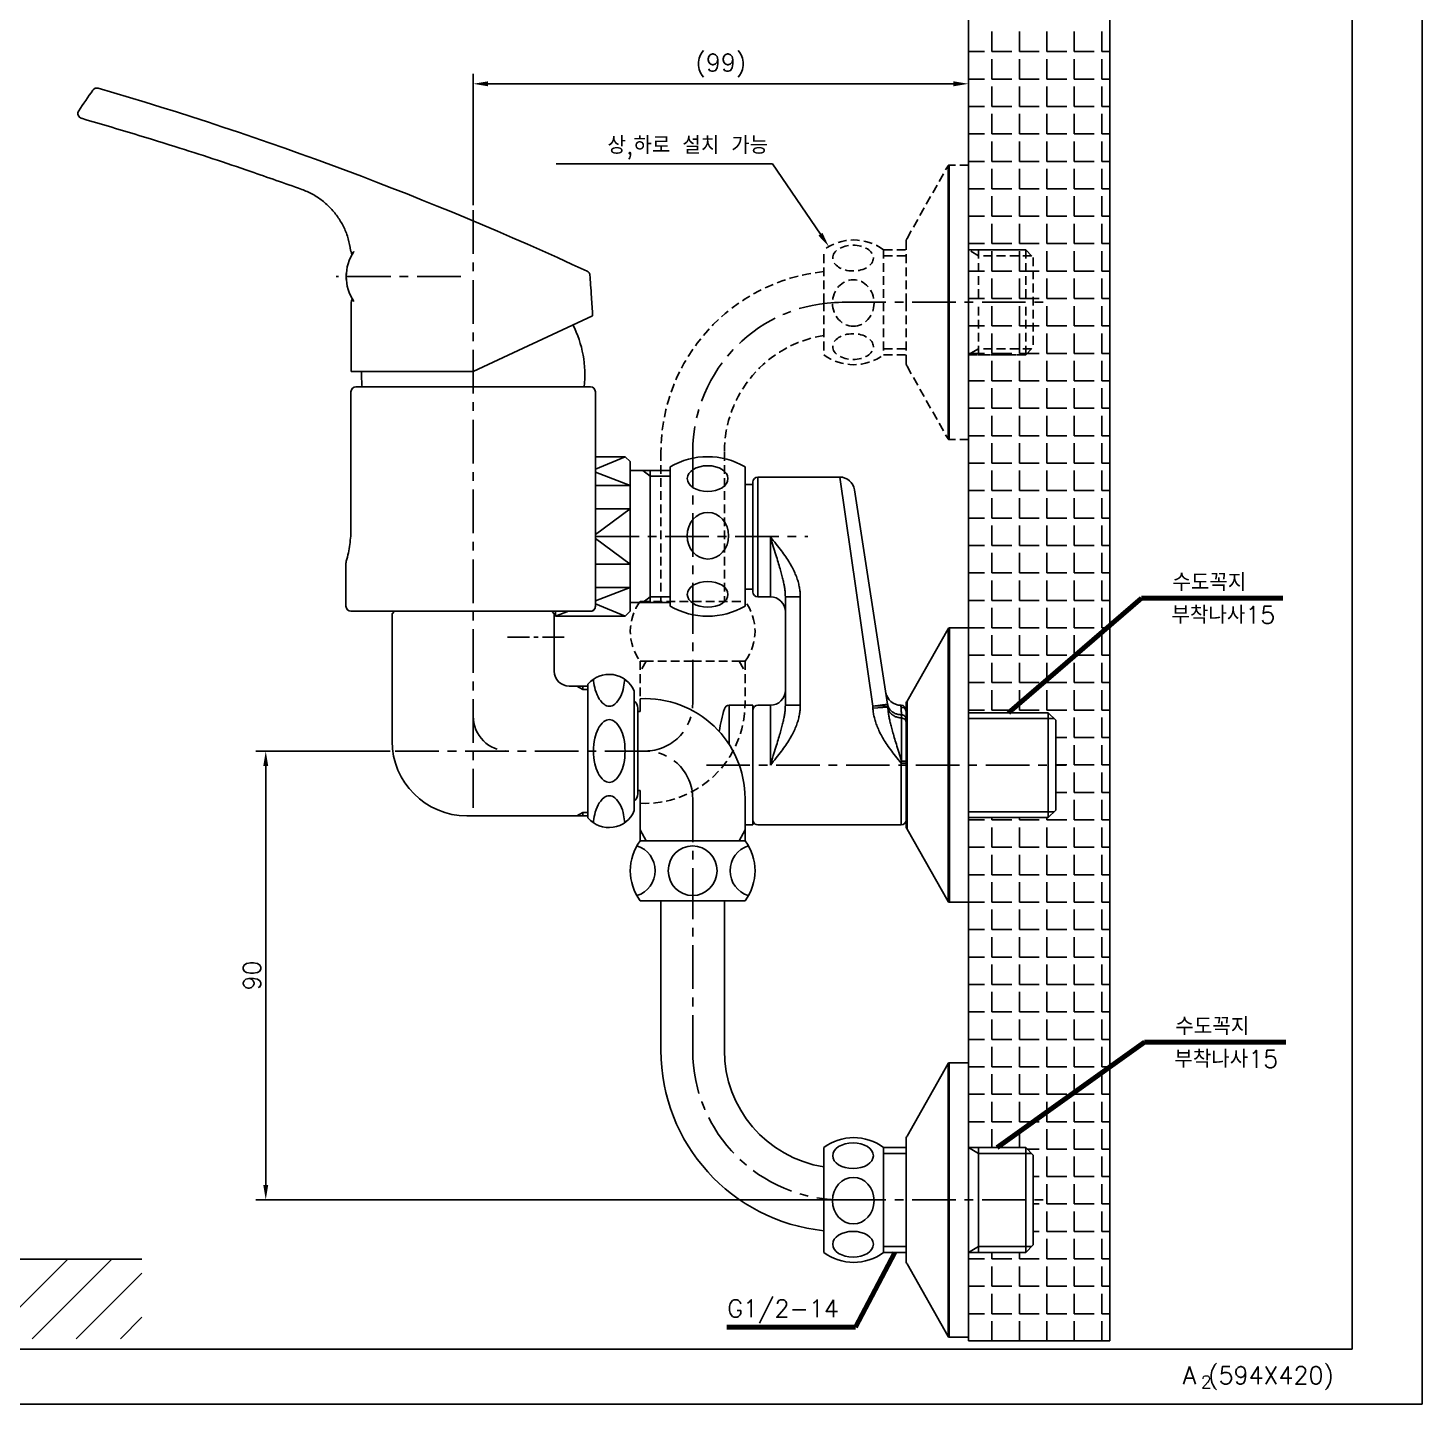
# Model space of a CAD drawing. Extents: x 5306 to 5900, y -2229 to -1809.
# Drawn here: x 5620.2 to 5899.7, y -2229.1 to -1953.2 of the extents above; entities that cross this region are included whole.
import ezdxf
from ezdxf.enums import TextEntityAlignment as Align

# ---------------------------------------------------------------- set-up
doc = ezdxf.new("R2010")
doc.units = 0
doc.header["$LTSCALE"] = 7
doc.header["$MEASUREMENT"] = 0
doc.header["$PDSIZE"] = -10
doc.linetypes.add('CENTER', pattern=[2, 1.25, -0.25, 0.25, -0.25])
doc.linetypes.add('HIDDEN', pattern=[0.375, 0.25, -0.125])
doc.layers.get('0').update_dxf_attribs({"color": 2, "linetype": 'CONTINUOUS'})
doc.layers.get('Defpoints').update_dxf_attribs({"linetype": 'CONTINUOUS'})
for name, color, linetype in [('CENTER', 1, 'CENTER'), ('CL', 1, 'CENTER'), ('D', 2, 'CONTINUOUS'), ('DIM', 2, 'CONTINUOUS'), ('DWG', 7, 'CONTINUOUS'), ('HD', 2, 'HIDDEN')]:
    doc.layers.add(name, color=color, linetype=linetype)
doc.styles.add('GHS', font='ROMANS', dxfattribs={"bigfont": 'GHS'})
doc.dimstyles.new('STANDARD$7', dxfattribs={"dimtxt": 3.5, "dimasz": 3, "dimexe": 1, "dimexo": 0.0625, "dimgap": 1, "dimtad": 0, "dimdec": 4, "dimzin": 0, "dimdsep": 46, "dimtxsty": 'GHS', "dimcen": 1, "dimsd2": 1, "dimclrd": 256, "dimclre": 256, "dimclrt": 2, "dimadec": 0, "dimazin": 0, "dimtfac": 1, "dimtdec": 4, "dimtix": 1, "dimtmove": 0, "dimatfit": 3, "dimfxl": 0, "dimtolj": 1, "dimtzin": 0, "dimlwd": -1, "dimlwe": -1, "dimarcsym": 0})

msp = doc.modelspace()

# ---------------------------------------------------------------- linework, layer by layer
for p, q in [((5899.73, -2229.12), (5899.73, -1809.12)), ((5808.79, -2215.91), (5808.79, -1834.6)), ((5837.13, -1834.6), (5837.13, -2216.41)), ((5813.5, -1958), (5813.5, -1954)), ((5819, -1958), (5819, -1954)), ((5824.5, -1958), (5824.5, -1954)), ((5830, -1958), (5830, -1954)), ((5835.5, -1958), (5835.5, -1954)), ((5808.79, -1958), (5812, -1958)), ((5808.79, -1972.42), (5808.79, -1958.68)), ((5813.5, -1958), (5817.5, -1958)), ((5819, -1958), (5823, -1958)), ((5824.5, -1958), (5828.5, -1958)), ((5830, -1958), (5834, -1958)), ((5835.5, -1958), (5837.13, -1958)), ((5808.79, -1987.22), (5808.79, -1959.63)), ((5813.5, -1963.5), (5813.5, -1959.5)), ((5819, -1963.5), (5819, -1959.5)), ((5824.5, -1963.5), (5824.5, -1959.5)), ((5830, -1963.5), (5830, -1959.5)), ((5835.5, -1963.5), (5835.5, -1959.5)), ((5709.51, -1988.79), (5709.51, -1962.46)), ((5712.51, -1964.46), (5805.79, -1964.46)), ((5808.79, -1965.3), (5808.79, -1962.46)), ((5808.79, -1963.5), (5812, -1963.5)), ((5813.5, -1963.5), (5817.5, -1963.5)), ((5819, -1963.5), (5823, -1963.5)), ((5824.5, -1963.5), (5828.5, -1963.5)), ((5830, -1963.5), (5834, -1963.5)), ((5835.5, -1963.5), (5837.13, -1963.5)), ((5813.5, -1969), (5813.5, -1965)), ((5819, -1969), (5819, -1965)), ((5824.5, -1969), (5824.5, -1965)), ((5830, -1969), (5830, -1965)), ((5835.5, -1969), (5835.5, -1965)), ((5808.79, -1969), (5812, -1969)), ((5813.5, -1969), (5817.5, -1969)), ((5819, -1969), (5823, -1969)), ((5824.5, -1969), (5828.5, -1969)), ((5830, -1969), (5834, -1969)), ((5835.5, -1969), (5837.13, -1969)), ((5813.5, -1974.5), (5813.5, -1970.5)), ((5819, -1974.5), (5819, -1970.5)), ((5824.5, -1974.5), (5824.5, -1970.5)), ((5830, -1974.5), (5830, -1970.5)), ((5835.5, -1974.5), (5835.5, -1970.5)), ((5808.79, -1974.5), (5812, -1974.5)), ((5813.5, -1974.5), (5817.5, -1974.5)), ((5819, -1974.5), (5823, -1974.5)), ((5824.5, -1974.5), (5828.5, -1974.5)), ((5830, -1974.5), (5834, -1974.5)), ((5835.5, -1974.5), (5837.13, -1974.5)), ((5813.5, -1980), (5813.5, -1976)), ((5819, -1980), (5819, -1976)), ((5824.5, -1980), (5824.5, -1976)), ((5830, -1980), (5830, -1976)), ((5835.5, -1980), (5835.5, -1976)), ((5726.12, -1980.5), (5769.48, -1980.5)), ((5779.12, -1994.61), (5769.48, -1980.5)), ((5804.7, -1980.87), (5804.7, -2035.65)), ((5804.93, -1980.76), (5804.93, -2035.76)), ((5808.79, -1980), (5812, -1980)), ((5813.5, -1980), (5817.5, -1980)), ((5813.5, -1985.5), (5813.5, -1981.5)), ((5819, -1980), (5823, -1980)), ((5819, -1985.5), (5819, -1981.5)), ((5824.5, -1980), (5828.5, -1980)), ((5824.5, -1985.5), (5824.5, -1981.5)), ((5830, -1980), (5834, -1980)), ((5830, -1985.5), (5830, -1981.5)), ((5835.5, -1980), (5837.13, -1980)), ((5835.5, -1985.5), (5835.5, -1981.5)), ((5808.79, -1985.5), (5812, -1985.5)), ((5813.5, -1985.5), (5817.5, -1985.5)), ((5813.5, -1991), (5813.5, -1987)), ((5819, -1985.5), (5823, -1985.5)), ((5819, -1991), (5819, -1987)), ((5824.5, -1985.5), (5828.5, -1985.5)), ((5824.5, -1991), (5824.5, -1987)), ((5830, -1985.5), (5834, -1985.5)), ((5830, -1991), (5830, -1987)), ((5835.5, -1985.5), (5837.13, -1985.5)), ((5835.5, -1991), (5835.5, -1987)), ((5808.79, -1991), (5812, -1991)), ((5813.5, -1991), (5817.5, -1991)), ((5813.5, -1996.5), (5813.5, -1992.5)), ((5819, -1991), (5823, -1991)), ((5819, -1996.5), (5819, -1992.5)), ((5824.5, -1991), (5828.5, -1991)), ((5824.5, -1996.5), (5824.5, -1992.5)), ((5830, -1991), (5834, -1991)), ((5830, -1996.5), (5830, -1992.5)), ((5835.5, -1991), (5837.13, -1991)), ((5835.5, -1996.5), (5835.5, -1992.5)), ((5808.79, -1996.5), (5812, -1996.5)), ((5813.5, -1996.5), (5817.5, -1996.5)), ((5813.5, -2002), (5813.5, -1998)), ((5819, -1996.5), (5823, -1996.5)), ((5819, -2002), (5819, -1998)), ((5824.5, -1996.5), (5828.5, -1996.5)), ((5824.5, -2002), (5824.5, -1998)), ((5830, -1996.5), (5834, -1996.5)), ((5830, -2002), (5830, -1998)), ((5835.5, -1996.5), (5837.13, -1996.5)), ((5835.5, -2002), (5835.5, -1998)), ((5808.79, -2002), (5812, -2002)), ((5813.5, -2002), (5817.5, -2002)), ((5813.5, -2007.5), (5813.5, -2003.5)), ((5819, -2002), (5823, -2002)), ((5819, -2007.5), (5819, -2003.5)), ((5824.5, -2002), (5828.5, -2002)), ((5824.5, -2007.5), (5824.5, -2003.5)), ((5830, -2002), (5834, -2002)), ((5830, -2007.5), (5830, -2003.5)), ((5835.5, -2002), (5837.13, -2002)), ((5835.5, -2007.5), (5835.5, -2003.5)), ((5808.79, -2007.5), (5812, -2007.5)), ((5813.5, -2007.5), (5817.5, -2007.5)), ((5813.5, -2013), (5813.5, -2009)), ((5819, -2007.5), (5823, -2007.5)), ((5819, -2013), (5819, -2009)), ((5824.5, -2007.5), (5828.5, -2007.5)), ((5824.5, -2013), (5824.5, -2009)), ((5830, -2007.5), (5834, -2007.5)), ((5830, -2013), (5830, -2009)), ((5835.5, -2007.5), (5837.13, -2007.5)), ((5835.5, -2013), (5835.5, -2009)), ((5808.79, -2013), (5812, -2013)), ((5813.5, -2013), (5817.5, -2013)), ((5813.5, -2018.5), (5813.5, -2014.5)), ((5819, -2013), (5823, -2013)), ((5819, -2018.5), (5819, -2014.5)), ((5824.5, -2013), (5828.5, -2013)), ((5824.5, -2018.5), (5824.5, -2014.5)), ((5830, -2013), (5834, -2013)), ((5830, -2018.5), (5830, -2014.5)), ((5835.5, -2013), (5837.13, -2013)), ((5835.5, -2018.5), (5835.5, -2014.5)), ((5808.79, -2018.5), (5812, -2018.5)), ((5813.5, -2018.5), (5817.5, -2018.5)), ((5813.5, -2024), (5813.5, -2020)), ((5819, -2018.5), (5823, -2018.5)), ((5819, -2024), (5819, -2020)), ((5824.5, -2018.5), (5828.5, -2018.5)), ((5824.5, -2024), (5824.5, -2020)), ((5830, -2018.5), (5834, -2018.5)), ((5830, -2024), (5830, -2020)), ((5835.5, -2018.5), (5837.13, -2018.5)), ((5835.5, -2024), (5835.5, -2020)), ((5808.79, -2024), (5812, -2024)), ((5813.5, -2024), (5817.5, -2024)), ((5813.5, -2029.5), (5813.5, -2025.5)), ((5819, -2024), (5823, -2024)), ((5819, -2029.5), (5819, -2025.5)), ((5824.5, -2024), (5828.5, -2024)), ((5824.5, -2029.5), (5824.5, -2025.5)), ((5830, -2024), (5834, -2024)), ((5830, -2029.5), (5830, -2025.5)), ((5835.5, -2024), (5837.13, -2024)), ((5835.5, -2029.5), (5835.5, -2025.5)), ((5808.79, -2029.5), (5812, -2029.5)), ((5813.5, -2029.5), (5817.5, -2029.5)), ((5813.5, -2035), (5813.5, -2031)), ((5819, -2029.5), (5823, -2029.5)), ((5819, -2035), (5819, -2031)), ((5824.5, -2029.5), (5828.5, -2029.5)), ((5824.5, -2035), (5824.5, -2031)), ((5830, -2029.5), (5834, -2029.5)), ((5830, -2035), (5830, -2031)), ((5835.5, -2029.5), (5837.13, -2029.5)), ((5835.5, -2035), (5835.5, -2031)), ((5808.79, -2035), (5812, -2035)), ((5813.5, -2035), (5817.5, -2035)), ((5813.5, -2040.5), (5813.5, -2036.5)), ((5819, -2035), (5823, -2035)), ((5819, -2040.5), (5819, -2036.5)), ((5824.5, -2035), (5828.5, -2035)), ((5824.5, -2040.5), (5824.5, -2036.5)), ((5830, -2035), (5834, -2035)), ((5830, -2040.5), (5830, -2036.5)), ((5835.5, -2035), (5837.13, -2035)), ((5835.5, -2040.5), (5835.5, -2036.5)), ((5808.79, -2040.5), (5812, -2040.5)), ((5813.5, -2040.5), (5817.5, -2040.5)), ((5813.5, -2046), (5813.5, -2042)), ((5819, -2040.5), (5823, -2040.5)), ((5819, -2046), (5819, -2042)), ((5824.5, -2040.5), (5828.5, -2040.5)), ((5824.5, -2046), (5824.5, -2042)), ((5830, -2040.5), (5834, -2040.5)), ((5830, -2046), (5830, -2042)), ((5835.5, -2040.5), (5837.13, -2040.5)), ((5835.5, -2046), (5835.5, -2042)), ((5808.79, -2046), (5812, -2046)), ((5813.5, -2046), (5817.5, -2046)), ((5813.5, -2051.5), (5813.5, -2047.5)), ((5819, -2046), (5823, -2046)), ((5819, -2051.5), (5819, -2047.5)), ((5824.5, -2046), (5828.5, -2046)), ((5824.5, -2051.5), (5824.5, -2047.5)), ((5830, -2046), (5834, -2046)), ((5830, -2051.5), (5830, -2047.5)), ((5835.5, -2046), (5837.13, -2046)), ((5835.5, -2051.5), (5835.5, -2047.5)), ((5808.79, -2051.5), (5812, -2051.5)), ((5813.5, -2051.5), (5817.5, -2051.5)), ((5813.5, -2057), (5813.5, -2053)), ((5819, -2051.5), (5823, -2051.5)), ((5819, -2057), (5819, -2053)), ((5824.5, -2051.5), (5828.5, -2051.5)), ((5824.5, -2057), (5824.5, -2053)), ((5830, -2051.5), (5834, -2051.5)), ((5830, -2057), (5830, -2053)), ((5835.5, -2051.5), (5837.13, -2051.5)), ((5835.5, -2057), (5835.5, -2053)), ((5808.79, -2057), (5812, -2057)), ((5813.5, -2057), (5817.5, -2057)), ((5819, -2057), (5823, -2057)), ((5824.5, -2057), (5828.5, -2057)), ((5830, -2057), (5834, -2057)), ((5835.5, -2057), (5837.13, -2057)), ((5813.5, -2062.5), (5813.5, -2058.5)), ((5819, -2062.5), (5819, -2058.5)), ((5824.5, -2062.5), (5824.5, -2058.5)), ((5830, -2062.5), (5830, -2058.5)), ((5835.5, -2062.5), (5835.5, -2058.5)), ((5808.79, -2062.5), (5812, -2062.5)), ((5813.5, -2062.5), (5817.5, -2062.5)), ((5819, -2062.5), (5823, -2062.5)), ((5824.5, -2062.5), (5828.5, -2062.5)), ((5830, -2062.5), (5834, -2062.5)), ((5835.5, -2062.5), (5837.13, -2062.5)), ((5813.5, -2068), (5813.5, -2064)), ((5819, -2068), (5819, -2064)), ((5824.5, -2068), (5824.5, -2064)), ((5830, -2068), (5830, -2064)), ((5835.5, -2068), (5835.5, -2064)), ((5808.79, -2068), (5812, -2068)), ((5813.5, -2068), (5817.5, -2068)), ((5819, -2068), (5823, -2068)), ((5824.5, -2068), (5828.5, -2068)), ((5830, -2068), (5834, -2068)), ((5835.5, -2068), (5837.13, -2068)), ((5813.5, -2073.5), (5813.5, -2069.5)), ((5819, -2073.5), (5819, -2069.5)), ((5824.5, -2073.5), (5824.5, -2069.5)), ((5830, -2073.5), (5830, -2069.5)), ((5835.5, -2073.5), (5835.5, -2069.5)), ((5808.79, -2073.5), (5812, -2073.5)), ((5813.5, -2073.5), (5817.5, -2073.5)), ((5819, -2073.5), (5823, -2073.5)), ((5824.5, -2073.5), (5828.5, -2073.5)), ((5830, -2073.5), (5834, -2073.5)), ((5835.5, -2073.5), (5837.13, -2073.5)), ((5813.5, -2079), (5813.5, -2075)), ((5819, -2079), (5819, -2075)), ((5824.5, -2079), (5824.5, -2075)), ((5830, -2079), (5830, -2075)), ((5835.5, -2079), (5835.5, -2075)), ((5808.79, -2079), (5812, -2079)), ((5813.5, -2079), (5817.5, -2079)), ((5819, -2079), (5823, -2079)), ((5824.5, -2079), (5828.5, -2079)), ((5830, -2079), (5834, -2079)), ((5835.5, -2079), (5837.13, -2079)), ((5813.5, -2084.5), (5813.5, -2080.5)), ((5819, -2084.5), (5819, -2080.5)), ((5824.5, -2084.5), (5824.5, -2080.5)), ((5830, -2084.5), (5830, -2080.5)), ((5835.5, -2084.5), (5835.5, -2080.5)), ((5808.79, -2084.5), (5812, -2084.5)), ((5813.5, -2084.5), (5817.5, -2084.5)), ((5819, -2084.5), (5823, -2084.5)), ((5824.5, -2084.5), (5828.5, -2084.5)), ((5830, -2084.5), (5834, -2084.5)), ((5835.5, -2084.5), (5837.13, -2084.5)), ((5813.5, -2090), (5813.5, -2086)), ((5819, -2090), (5819, -2086)), ((5824.5, -2090), (5824.5, -2086)), ((5830, -2090), (5830, -2086)), ((5835.5, -2090), (5835.5, -2086)), ((5808.79, -2090), (5812, -2090)), ((5813.5, -2090), (5817.5, -2090)), ((5819, -2090), (5823, -2090)), ((5824.5, -2090), (5828.5, -2090)), ((5830, -2090), (5834, -2090)), ((5835.5, -2090), (5837.13, -2090)), ((5830, -2095.5), (5830, -2091.5)), ((5835.5, -2095.5), (5835.5, -2091.5)), ((5826.29, -2095.5), (5828.5, -2095.5)), ((5830, -2095.5), (5834, -2095.5)), ((5835.5, -2095.5), (5837.13, -2095.5)), ((5692.89, -2098.2), (5665.93, -2098.2)), ((5830, -2101), (5830, -2097)), ((5835.5, -2101), (5835.5, -2097)), ((5667.93, -2101.2), (5667.93, -2185.2)), ((5826.29, -2101), (5828.5, -2101)), ((5830, -2101), (5834, -2101)), ((5835.5, -2101), (5837.13, -2101)), ((5830, -2106.5), (5830, -2102.5)), ((5835.5, -2106.5), (5835.5, -2102.5)), ((5826.29, -2106.5), (5828.5, -2106.5)), ((5830, -2106.5), (5834, -2106.5)), ((5835.5, -2106.5), (5837.13, -2106.5)), ((5830, -2112), (5830, -2108)), ((5835.5, -2112), (5835.5, -2108)), ((5808.79, -2112), (5812, -2112)), ((5813.5, -2112), (5813.5, -2111.53)), ((5813.5, -2112), (5817.5, -2112)), ((5819, -2112), (5819, -2111.53)), ((5819, -2112), (5823, -2112)), ((5824.5, -2112), (5824.5, -2111.53)), ((5824.5, -2112), (5828.5, -2112)), ((5830, -2112), (5834, -2112)), ((5835.5, -2112), (5837.13, -2112)), ((5813.5, -2117.5), (5813.5, -2113.5)), ((5819, -2117.5), (5819, -2113.5)), ((5824.5, -2117.5), (5824.5, -2113.5)), ((5830, -2117.5), (5830, -2113.5)), ((5835.5, -2117.5), (5835.5, -2113.5)), ((5808.79, -2117.5), (5812, -2117.5)), ((5813.5, -2117.5), (5817.5, -2117.5)), ((5819, -2117.5), (5823, -2117.5)), ((5824.5, -2117.5), (5828.5, -2117.5)), ((5830, -2117.5), (5834, -2117.5)), ((5835.5, -2117.5), (5837.13, -2117.5)), ((5813.5, -2123), (5813.5, -2119)), ((5819, -2123), (5819, -2119)), ((5824.5, -2123), (5824.5, -2119)), ((5830, -2123), (5830, -2119)), ((5835.5, -2123), (5835.5, -2119)), ((5808.79, -2123), (5812, -2123)), ((5813.5, -2123), (5817.5, -2123)), ((5819, -2123), (5823, -2123)), ((5824.5, -2123), (5828.5, -2123)), ((5830, -2123), (5834, -2123)), ((5835.5, -2123), (5837.13, -2123)), ((5813.5, -2128.5), (5813.5, -2124.5)), ((5819, -2128.5), (5819, -2124.5)), ((5824.5, -2128.5), (5824.5, -2124.5)), ((5830, -2128.5), (5830, -2124.5)), ((5835.5, -2128.5), (5835.5, -2124.5)), ((5808.79, -2128.5), (5812, -2128.5)), ((5813.5, -2128.5), (5817.5, -2128.5)), ((5819, -2128.5), (5823, -2128.5)), ((5824.5, -2128.5), (5828.5, -2128.5)), ((5830, -2128.5), (5834, -2128.5)), ((5835.5, -2128.5), (5837.13, -2128.5)), ((5813.5, -2134), (5813.5, -2130)), ((5819, -2134), (5819, -2130)), ((5824.5, -2134), (5824.5, -2130)), ((5830, -2134), (5830, -2130)), ((5835.5, -2134), (5835.5, -2130)), ((5808.79, -2134), (5812, -2134)), ((5813.5, -2134), (5817.5, -2134)), ((5819, -2134), (5823, -2134)), ((5824.5, -2134), (5828.5, -2134)), ((5830, -2134), (5834, -2134)), ((5835.5, -2134), (5837.13, -2134)), ((5813.5, -2139.5), (5813.5, -2135.5)), ((5819, -2139.5), (5819, -2135.5)), ((5824.5, -2139.5), (5824.5, -2135.5)), ((5830, -2139.5), (5830, -2135.5)), ((5835.5, -2139.5), (5835.5, -2135.5)), ((5808.79, -2139.5), (5812, -2139.5)), ((5813.5, -2139.5), (5817.5, -2139.5)), ((5819, -2139.5), (5823, -2139.5)), ((5824.5, -2139.5), (5828.5, -2139.5)), ((5830, -2139.5), (5834, -2139.5)), ((5835.5, -2139.5), (5837.13, -2139.5)), ((5813.5, -2145), (5813.5, -2141)), ((5819, -2145), (5819, -2141)), ((5824.5, -2145), (5824.5, -2141)), ((5830, -2145), (5830, -2141)), ((5835.5, -2145), (5835.5, -2141)), ((5808.79, -2145), (5812, -2145)), ((5813.5, -2145), (5817.5, -2145)), ((5819, -2145), (5823, -2145)), ((5824.5, -2145), (5828.5, -2145)), ((5830, -2145), (5834, -2145)), ((5835.5, -2145), (5837.13, -2145)), ((5813.5, -2150.5), (5813.5, -2146.5)), ((5819, -2150.5), (5819, -2146.5)), ((5824.5, -2150.5), (5824.5, -2146.5)), ((5830, -2150.5), (5830, -2146.5)), ((5835.5, -2150.5), (5835.5, -2146.5)), ((5808.79, -2150.5), (5812, -2150.5)), ((5813.5, -2150.5), (5817.5, -2150.5)), ((5813.5, -2156), (5813.5, -2152)), ((5819, -2150.5), (5823, -2150.5)), ((5819, -2156), (5819, -2152)), ((5824.5, -2150.5), (5828.5, -2150.5)), ((5824.5, -2156), (5824.5, -2152)), ((5830, -2150.5), (5834, -2150.5)), ((5830, -2156), (5830, -2152)), ((5835.5, -2150.5), (5837.13, -2150.5)), ((5835.5, -2156), (5835.5, -2152)), ((5808.79, -2156), (5812, -2156)), ((5813.5, -2156), (5817.5, -2156)), ((5813.5, -2161.5), (5813.5, -2157.5)), ((5819, -2156), (5823, -2156)), ((5819, -2161.5), (5819, -2157.5)), ((5824.5, -2156), (5828.5, -2156)), ((5824.5, -2161.5), (5824.5, -2157.5)), ((5830, -2156), (5834, -2156)), ((5830, -2161.5), (5830, -2157.5)), ((5835.5, -2156), (5837.13, -2156)), ((5835.5, -2161.5), (5835.5, -2157.5)), ((5808.79, -2161.5), (5812, -2161.5)), ((5813.5, -2161.5), (5817.5, -2161.5)), ((5813.5, -2167), (5813.5, -2163)), ((5819, -2161.5), (5823, -2161.5)), ((5819, -2167), (5819, -2163)), ((5824.5, -2161.5), (5828.5, -2161.5)), ((5824.5, -2167), (5824.5, -2163)), ((5830, -2161.5), (5834, -2161.5)), ((5830, -2167), (5830, -2163)), ((5835.5, -2161.5), (5837.13, -2161.5)), ((5835.5, -2167), (5835.5, -2163)), ((5808.79, -2167), (5812, -2167)), ((5813.5, -2167), (5817.5, -2167)), ((5813.5, -2172.5), (5813.5, -2168.5)), ((5819, -2167), (5823, -2167)), ((5819, -2172.5), (5819, -2168.5)), ((5824.5, -2167), (5828.5, -2167)), ((5824.5, -2172.5), (5824.5, -2168.5)), ((5830, -2167), (5834, -2167)), ((5830, -2172.5), (5830, -2168.5)), ((5835.5, -2167), (5837.13, -2167)), ((5835.5, -2172.5), (5835.5, -2168.5)), ((5808.79, -2172.5), (5812, -2172.5)), ((5813.5, -2172.5), (5817.5, -2172.5)), ((5813.5, -2177.7), (5813.5, -2174)), ((5819, -2172.5), (5823, -2172.5)), ((5819, -2177.7), (5819, -2174)), ((5824.5, -2172.5), (5828.5, -2172.5)), ((5824.5, -2178), (5824.5, -2174)), ((5830, -2172.5), (5834, -2172.5)), ((5830, -2178), (5830, -2174)), ((5835.5, -2172.5), (5837.13, -2172.5)), ((5835.5, -2178), (5835.5, -2174)), ((5820.59, -2178), (5823, -2178)), ((5824.5, -2178), (5828.5, -2178)), ((5824.5, -2183.5), (5824.5, -2179.5)), ((5830, -2178), (5834, -2178)), ((5830, -2183.5), (5830, -2179.5)), ((5835.5, -2178), (5837.13, -2178)), ((5835.5, -2183.5), (5835.5, -2179.5)), ((5821.79, -2183.5), (5823, -2183.5)), ((5824.5, -2183.5), (5828.5, -2183.5)), ((5824.5, -2189), (5824.5, -2185)), ((5830, -2183.5), (5834, -2183.5)), ((5830, -2189), (5830, -2185)), ((5835.5, -2183.5), (5837.13, -2183.5)), ((5835.5, -2189), (5835.5, -2185)), ((5782.51, -2188.2), (5665.93, -2188.2)), ((5821.79, -2189), (5823, -2189)), ((5824.5, -2189), (5828.5, -2189)), ((5824.5, -2194.5), (5824.5, -2190.5)), ((5830, -2189), (5834, -2189)), ((5830, -2194.5), (5830, -2190.5)), ((5835.5, -2189), (5837.13, -2189)), ((5835.5, -2194.5), (5835.5, -2190.5)), ((5821.79, -2194.5), (5823, -2194.5)), ((5824.5, -2194.5), (5828.5, -2194.5)), ((5824.5, -2200), (5824.5, -2196)), ((5830, -2194.5), (5834, -2194.5)), ((5830, -2200), (5830, -2196)), ((5835.5, -2194.5), (5837.13, -2194.5)), ((5835.5, -2200), (5835.5, -2196)), ((5813.5, -2200), (5813.5, -2198.7)), ((5819, -2200), (5819, -2198.7)), ((5808.79, -2200), (5812, -2200)), ((5813.5, -2200), (5817.5, -2200)), ((5813.5, -2205.5), (5813.5, -2201.5)), ((5819, -2200), (5823, -2200)), ((5819, -2205.5), (5819, -2201.5)), ((5824.5, -2200), (5828.5, -2200)), ((5824.5, -2205.5), (5824.5, -2201.5)), ((5830, -2200), (5834, -2200)), ((5830, -2205.5), (5830, -2201.5)), ((5835.5, -2200), (5837.13, -2200)), ((5835.5, -2205.5), (5835.5, -2201.5)), ((5808.79, -2205.5), (5812, -2205.5)), ((5813.5, -2205.5), (5817.5, -2205.5)), ((5813.5, -2211), (5813.5, -2207)), ((5819, -2205.5), (5823, -2205.5)), ((5819, -2211), (5819, -2207)), ((5824.5, -2205.5), (5828.5, -2205.5)), ((5824.5, -2211), (5824.5, -2207)), ((5830, -2205.5), (5834, -2205.5)), ((5830, -2211), (5830, -2207)), ((5835.5, -2205.5), (5837.13, -2205.5)), ((5835.5, -2211), (5835.5, -2207)), ((5808.79, -2211), (5812, -2211)), ((5813.5, -2211), (5817.5, -2211)), ((5813.5, -2216.41), (5813.5, -2212.5)), ((5819, -2211), (5823, -2211)), ((5819, -2216.41), (5819, -2212.5)), ((5824.5, -2211), (5828.5, -2211)), ((5824.5, -2216.41), (5824.5, -2212.5)), ((5830, -2211), (5834, -2211)), ((5830, -2216.41), (5830, -2212.5)), ((5835.5, -2211), (5837.13, -2211)), ((5835.5, -2216.41), (5835.5, -2212.5)), ((5808.79, -2216.41), (5837.13, -2216.41)), ((5899.73, -2229.12), (5305.73, -2229.12))]:
    msp.add_line(p, q)
at = {"color": 4}
for p, q in [((5885.73, -1824.63), (5885.73, -2218.12)), ((5885.73, -2218.12), (5336.73, -2218.12))]:
    msp.add_line(p, q, dxfattribs=at)
at = {"color": 7, "linetype": 'Continuous'}
for p, q in [((5782.98, -2043.29), (5789.62, -2089.24)), ((5785.95, -2045.87), (5792.59, -2088.83)), ((5769.09, -2067.29), (5769.09, -2055.29)), ((5772.09, -2089.03), (5772.09, -2067.29)), ((5772.09, -2067.29), (5775.09, -2067.29)), ((5775.09, -2089.03), (5775.09, -2067.29)), ((5796.49, -2088.19), (5804.7, -2073.69)), ((5804.7, -2128.38), (5804.7, -2073.69)), ((5804.97, -2128.53), (5804.97, -2073.53)), ((5804.97, -2073.53), (5808.79, -2073.53)), ((5808.79, -2073.53), (5808.79, -2128.53)), ((5760.83, -2096.88), (5760.83, -2089.03)), ((5760.83, -2089.03), (5765.59, -2089.03)), ((5765.59, -2089.03), (5765.59, -2113.03)), ((5766.59, -2089.03), (5769.09, -2089.03)), ((5769.09, -2101.03), (5769.09, -2089.03)), ((5772.09, -2089.03), (5775.09, -2089.03)), ((5792.59, -2088.83), (5789.62, -2089.24)), ((5792.62, -2089.14), (5789.62, -2089.24)), ((5792.63, -2089.42), (5789.63, -2089.59)), ((5795.29, -2089.03), (5795.23, -2089.03)), ((5795.29, -2089.03), (5795.29, -2089.4)), ((5796.29, -2088.93), (5796.29, -2113.13)), ((5796.49, -2088.19), (5796.49, -2113.87)), ((5795.37, -2091.59), (5795.37, -2100.23)), ((5796.29, -2100.63), (5795.29, -2100.63)), ((5795.29, -2100.63), (5795.29, -2113.03)), ((5764.01, -2113.03), (5765.59, -2113.03)), ((5766.59, -2113.03), (5795.29, -2113.03)), ((5796.49, -2113.87), (5804.7, -2128.38)), ((5804.97, -2128.53), (5808.79, -2128.53))]:
    msp.add_line(p, q, dxfattribs=at)
at = {"color": 40, "linetype": 'Continuous'}
msp.add_line((5792.59, -2088.83), (5792.62, -2089.03), dxfattribs=at)
at = {"color": 7, "linetype": 'Continuous'}
for centre, radius, start, end in [((5782.98, -2046.29), 3, 8, 90), ((5769.09, -2070.29), 3, 0, 90), ((5804.97, -2073.83), 0.3, 90, 150.4688), ((5769.09, -2086.03), 3, 270, 0), ((5795.23, -2086.03), 3, 188.0301, 270), ((5798.25, -2101.03), 40, 163.6173, 170.2536), ((5760.83, -2090.03), 1, 90, 163.6173), ((5766.59, -2090.03), 1, 90, 174.0003), ((5789.62, -2089.24), 3, 2.0035, 8), ((5795.29, -2090.03), 1, 0, 90), ((5797.79, -2088.93), 1.5, 150.4688, 180), ((5766.59, -2112.03), 1, 185.9997, 270), ((5795.29, -2112.03), 1, 270, 0), ((5797.79, -2113.13), 1.5, 180, 209.5312), ((5804.97, -2128.23), 0.3, 209.5312, 270)]:
    msp.add_arc(centre, radius, start, end, dxfattribs=at)
for points in [[(5775.09, -2067.29), (5775.06, -2066.5), (5774.95, -2065.65), (5774.77, -2064.74), (5774.48, -2063.76), (5774.09, -2062.73), (5773.58, -2061.64), (5772.94, -2060.5), (5772.18, -2059.31), (5771.29, -2058.06), (5770.26, -2056.73), (5769.09, -2055.29)], [(5772.09, -2067.29), (5772.07, -2066.74), (5772.02, -2066.13), (5771.93, -2065.44), (5771.79, -2064.67), (5771.59, -2063.78), (5771.33, -2062.78), (5771.02, -2061.65), (5770.64, -2060.36), (5770.19, -2058.88), (5769.67, -2057.19), (5769.09, -2055.29)], [(5769.09, -2101.03), (5770.26, -2099.59), (5771.29, -2098.25), (5772.19, -2097), (5772.95, -2095.81), (5773.58, -2094.68), (5774.09, -2093.59), (5774.48, -2092.55), (5774.77, -2091.58), (5774.95, -2090.67), (5775.06, -2089.82), (5775.09, -2089.03)], [(5769.09, -2101.03), (5769.67, -2099.13), (5770.19, -2097.43), (5770.64, -2095.95), (5771.02, -2094.66), (5771.33, -2093.53), (5771.59, -2092.53), (5771.79, -2091.65), (5771.93, -2090.87), (5772.02, -2090.19), (5772.07, -2089.58), (5772.09, -2089.03)], [(5789.62, -2089.24), (5789.62, -2089.42), (5789.63, -2089.59)], [(5789.63, -2089.59), (5789.72, -2090.44), (5789.88, -2091.34), (5790.14, -2092.29), (5790.5, -2093.3), (5790.98, -2094.38), (5791.58, -2095.51), (5792.3, -2096.68), (5793.16, -2097.91), (5794.16, -2099.22), (5795.29, -2100.63)], [(5792.59, -2088.83), (5792.62, -2089.02)], [(5792.62, -2089.02), (5792.68, -2089.2)], [(5792.62, -2089.14), (5792.62, -2089.28), (5792.63, -2089.42)], [(5792.63, -2089.42), (5792.67, -2090.01), (5792.75, -2090.67), (5792.87, -2091.4), (5793.05, -2092.23), (5793.28, -2093.18), (5793.57, -2094.25), (5793.92, -2095.46), (5794.34, -2096.85), (5794.82, -2098.43), (5795.37, -2100.23)], [(5792.63, -2089.42), (5792.76, -2089.96), (5793.05, -2090.47), (5793.49, -2090.9), (5794.04, -2091.25), (5794.68, -2091.48), (5795.37, -2091.59)], [(5792.68, -2089.2), (5792.75, -2089.39), (5793.06, -2089.89), (5793.5, -2090.32), (5794.05, -2090.65), (5794.68, -2090.86), (5795.36, -2090.94)], [(5795.25, -2089.2), (5795.24, -2089.13), (5795.23, -2089.03), (5795.24, -2089.13), (5795.29, -2089.4)], [(5795.25, -2089.2), (5795.24, -2089.13), (5795.23, -2089.03), (5795.24, -2089.13)], [(5795.23, -2089.03), (5795.24, -2089.13)], [(5796.28, -2090.27), (5796.24, -2090.07), (5796.1, -2089.8), (5795.88, -2089.59), (5795.6, -2089.45), (5795.29, -2089.4)], [(5795.29, -2089.4), (5795.32, -2090.03), (5795.36, -2090.94)], [(5796.29, -2090.37), (5796.28, -2090.27)], [(5796.28, -2091.67), (5796.22, -2091.47), (5796.02, -2091.2), (5795.72, -2091.02), (5795.36, -2090.94)], [(5795.36, -2090.94), (5795.37, -2091.15), (5795.37, -2091.37), (5795.37, -2091.59)], [(5796.17, -2092), (5796.03, -2091.84), (5795.73, -2091.67), (5795.37, -2091.59)], [(5796.29, -2092.38), (5796.22, -2092.09), (5796.17, -2092)], [(5796.29, -2091.78), (5796.28, -2091.67)], [(5795.37, -2100.23), (5795.33, -2100.43), (5795.29, -2100.63)], [(5796.29, -2100.3), (5796.22, -2100.27), (5796.03, -2100.25), (5795.73, -2100.24), (5795.37, -2100.23)]]:
    msp.add_spline(points, degree=3, dxfattribs=at)
for points in [[(5712.51, -1963.96), (5712.51, -1964.96), (5709.51, -1964.46)], [(5805.79, -1963.96), (5805.79, -1964.96), (5808.79, -1964.46)], [(5778.71, -1994.89), (5780.81, -1997.09), (5779.53, -1994.33)], [(5667.43, -2101.2), (5668.43, -2101.2), (5667.93, -2098.2)], [(5667.43, -2185.2), (5668.43, -2185.2), (5667.93, -2188.2)]]:
    msp.add_solid(points)
at = {"layer": 'CENTER'}
msp.add_line((5756.25, -2101.03), (5828.29, -2101.03), dxfattribs=at)
at = {"layer": 'CL'}
for p, q in [((5709.51, -1989.79), (5709.51, -2109.56)), ((5707.01, -2003.1), (5682.06, -2003.1)), ((5783.51, -2008.26), (5823.79, -2008.26)), ((5753.51, -2073.26), (5753.51, -2038.26)), ((5734.01, -2055.2), (5776.58, -2055.2)), ((5753.51, -2088.7), (5753.51, -2073.2)), ((5693.89, -2098.2), (5744.01, -2098.2)), ((5753.51, -2107.7), (5753.51, -2123.2)), ((5753.51, -2123.14), (5753.51, -2158.2)), ((5783.51, -2188.2), (5823.79, -2188.2))]:
    msp.add_line(p, q, dxfattribs=at)
at = {"layer": 'CL', "ltscale": 0.5}
msp.add_line((5716.41, -2075.4), (5727.76, -2075.4), dxfattribs=at)
at = {"layer": 'CL'}
for centre, radius, start, end in [((5783.51, -2038.26), 30, 90, 180), ((5744.01, -2088.7), 9.5, 270, 0), ((5716.51, -2091.2), 7, 180, 270), ((5744.01, -2107.7), 9.5, 0, 90), ((5783.51, -2158.2), 30, 180, 270)]:
    msp.add_arc(centre, radius, start, end, dxfattribs=at)
at = {"layer": 'D', "color": 2, "ltscale": 12}
for p, q in [((5734.01, -2041.68), (5740.01, -2039.2)), ((5734.01, -2042.29), (5741.01, -2044.99)), ((5743.51, -2042), (5745.01, -2043.1)), ((5745.01, -2043.1), (5749.01, -2043.1)), ((5734.01, -2054.82), (5741.01, -2049.63)), ((5734.01, -2055.57), (5741.01, -2060.76)), ((5734.01, -2068.11), (5741.01, -2065.4)), ((5743.51, -2068.4), (5745.01, -2067.3)), ((5745.01, -2067.3), (5749.01, -2067.3)), ((5726.01, -2071.2), (5728.6, -2070.2)), ((5734.01, -2068.71), (5740.01, -2071.2)), ((5791.79, -2178.85), (5796.29, -2178.85)), ((5791.79, -2197.55), (5796.29, -2197.55)), ((5612.27, -2216.02), (5628.23, -2200.06)), ((5621.11, -2216.02), (5637.07, -2200.06)), ((5629.95, -2216.02), (5643.09, -2202.88)), ((5638.78, -2216.02), (5643.09, -2211.72))]:
    msp.add_line(p, q, dxfattribs=at)
at = {"layer": 'D', "color": 0, "ltscale": 12}
for p, q in [((5734.01, -2039.2), (5740.01, -2039.2)), ((5740.01, -2039.2), (5741.01, -2040.2)), ((5741.01, -2040.2), (5741.01, -2055.2)), ((5741.01, -2042), (5749.01, -2042)), ((5745.01, -2042), (5745.01, -2055.2)), ((5734.01, -2044.99), (5741.01, -2044.99)), ((5734.01, -2049.63), (5741.01, -2049.63)), ((5741.01, -2070.2), (5741.01, -2055.2)), ((5745.01, -2068.4), (5745.01, -2055.2)), ((5734.01, -2060.76), (5741.01, -2060.76)), ((5734.01, -2065.4), (5741.01, -2065.4)), ((5726.01, -2071.2), (5726.01, -2070.2)), ((5740.01, -2071.2), (5741.01, -2070.2)), ((5741.01, -2068.4), (5749.01, -2068.4)), ((5726.01, -2071.2), (5740.01, -2071.2)), ((5731.51, -2085.9), (5731.51, -2085.2)), ((5731.51, -2110.5), (5731.51, -2111.2)), ((5808.79, -2111.53), (5824.79, -2111.53)), ((5744.16, -2116.2), (5743.01, -2116.2)), ((5762.86, -2116.2), (5764.01, -2116.2)), ((5747.16, -2158.2), (5747.16, -2128.2)), ((5759.86, -2158.2), (5759.86, -2128.2)), ((5808.79, -2165.2), (5808.79, -2177.7)), ((5808.79, -2165.91), (5808.79, -2188.91)), ((5779.79, -2188.2), (5779.79, -2177.7)), ((5791.79, -2177.7), (5796.29, -2177.7)), ((5791.79, -2177.7), (5791.79, -2198.7)), ((5808.79, -2177.7), (5819.99, -2177.7)), ((5779.79, -2188.2), (5779.79, -2198.7)), ((5808.79, -2211.91), (5808.79, -2188.91)), ((5791.79, -2198.7), (5796.29, -2198.7)), ((5808.79, -2211.2), (5808.79, -2198.7)), ((5808.79, -2198.7), (5820.29, -2198.7)), ((5563.08, -2200.06), (5643.09, -2200.06))]:
    msp.add_line(p, q, dxfattribs=at)
at = {"layer": 'D', "color": 0}
for p, q in [((5764.01, -2055.2), (5764.01, -2041.22)), ((5764.01, -2069.17), (5764.01, -2055.2)), ((5824.79, -2111.53), (5824.79, -2090.53)), ((5824.79, -2090.53), (5826.29, -2092.03)), ((5826.29, -2107.63), (5826.29, -2092.03)), ((5824.79, -2111.53), (5826.29, -2110.03)), ((5820.29, -2177.7), (5820.29, -2198.7)), ((5820.29, -2177.7), (5821.79, -2179.2)), ((5821.79, -2197.2), (5821.79, -2179.2)), ((5820.29, -2198.7), (5821.79, -2197.2))]:
    msp.add_line(p, q, dxfattribs=at)
at = {"layer": 'D'}
for p, q in [((5731.51, -2085.9), (5730.3, -2085.2)), ((5731.51, -2085.9), (5732.51, -2085.9)), ((5731.51, -2085.9), (5732.51, -2085.9)), ((5825.94, -2091.68), (5808.79, -2091.68)), ((5731.51, -2110.5), (5730.3, -2111.2)), ((5731.51, -2110.5), (5732.51, -2110.5)), ((5731.51, -2110.5), (5732.51, -2110.5)), ((5825.94, -2110.38), (5808.79, -2110.38)), ((5744.16, -2116.2), (5743.01, -2114.03)), ((5762.86, -2116.2), (5764.01, -2114.03)), ((5810.79, -2178.85), (5808.8, -2177.7)), ((5821.44, -2178.85), (5810.79, -2178.85)), ((5810.79, -2197.55), (5808.8, -2198.7)), ((5821.44, -2197.55), (5810.79, -2197.55))]:
    msp.add_line(p, q, dxfattribs=at)
at = {"layer": 'D', "color": 7}
msp.add_line((5826.29, -2107.63), (5826.29, -2110.03), dxfattribs=at)
at = {"layer": 'D', "color": 0, "ltscale": 3}
for p, q in [((5810.79, -2177.7), (5810.79, -2188.2)), ((5810.79, -2177.7), (5810.79, -2178.85)), ((5810.79, -2198.7), (5810.79, -2188.2))]:
    msp.add_line(p, q, dxfattribs=at)
at = {"layer": 'D', "color": 0, "ltscale": 12}
for centre, radius, start, end in [((5751.01, -2122.2), 10, 143.1301, 216.8699), ((5756.01, -2122.2), 10, 323.1301, 36.8699), ((5783.51, -2158.2), 36.35, 180, 264.1302), ((5783.51, -2158.2), 23.65, 180, 260.9564), ((5785.79, -2185.7), 10, 53.1301, 126.8699), ((5785.79, -2190.7), 10, 233.1301, 306.8699)]:
    msp.add_arc(centre, radius, start, end, dxfattribs=at)
msp.add_ellipse((5785.66, -2179.32), major_axis=(4.08, 0), ratio=0.632568, start_param=-3.141592653589793, end_param=3.141592653589793, dxfattribs=at)
at = {"layer": 'D', "color": 0, "ltscale": 12, "extrusion": (0, 0, -1)}
msp.add_ellipse((5785.71, -2188.33), major_axis=(0, -4.67), ratio=0.891583, dxfattribs=at)
msp.add_ellipse((5785.66, -2197.07), major_axis=(4.08, 0), ratio=0.632568, start_param=-3.141592653589793, end_param=3.141592653589793, dxfattribs=at)
at = {"layer": 'Defpoints', "color": 0, "linetype": 'ByBlock'}
msp.add_point((5808.79, -2161.41), dxfattribs=at)
msp.add_point((5808.79, -2161.41), dxfattribs=at)
msp.add_point((5808.79, -2161.41), dxfattribs=at)
msp.add_point((5808.79, -2161.41), dxfattribs=at)
at = {"layer": 'DIM'}
msp.add_ellipse((5756.51, -2043.59), major_axis=(4.08, 0), ratio=0.632568, start_param=-3.141592653589793, end_param=3.141592653589793, dxfattribs=at)
msp.add_ellipse((5756.56, -2055.06), major_axis=(0, 4.67), ratio=0.891583, dxfattribs=at)
at = {"layer": 'DIM', "extrusion": (0, 0, -1)}
msp.add_ellipse((5756.51, -2066.8), major_axis=(4.08, 0), ratio=0.632568, start_param=-3.141592653589793, end_param=3.141592653589793, dxfattribs=at)
at = {"layer": 'DWG'}
for p, q in [((5685.56, -1998.12), (5685.59, -1998.1)), ((5685.06, -2022.1), (5685.06, -2008.35)), ((5733.21, -2007.09), (5733.21, -2007.09)), ((5733.46, -2010.95), (5709.51, -2022.12)), ((5709.51, -2022.1), (5685.06, -2022.1)), ((5687.33, -2025.2), (5687.26, -2025.16)), ((5689.01, -2025.2), (5687.26, -2025.2)), ((5731.76, -2025.2), (5709.51, -2025.2)), ((5764.01, -2044.79), (5765.58, -2044.79)), ((5765.58, -2044.29), (5765.58, -2066.28)), ((5766.58, -2043.29), (5766.58, -2067.29)), ((5766.58, -2043.29), (5782.98, -2043.29)), ((5764.01, -2065.79), (5765.58, -2065.79)), ((5766.58, -2067.29), (5769.09, -2067.29)), ((5693.76, -2070.2), (5693.26, -2070.7)), ((5693.26, -2070.7), (5693.26, -2096.2)), ((5693.76, -2070.2), (5697.46, -2070.2)), ((5697.46, -2070.2), (5694.49, -2070.2)), ((5709.51, -2070.2), (5725.26, -2070.2)), ((5725.26, -2070.2), (5725.76, -2070.7)), ((5725.76, -2070.7), (5725.76, -2082.2)), ((5732.51, -2098.2), (5732.51, -2084.8)), ((5728.76, -2085.2), (5732.51, -2085.2)), ((5741.81, -2086.23), (5741.81, -2098.2)), ((5743.01, -2090.3), (5743.01, -2087.72)), ((5742.51, -2089.62), (5742.51, -2098.2)), ((5742.51, -2090.3), (5743.01, -2090.3)), ((5824.79, -2090.53), (5808.79, -2090.53)), ((5732.51, -2098.2), (5732.51, -2111.6)), ((5741.81, -2110.16), (5741.81, -2098.2)), ((5742.51, -2106.77), (5742.51, -2098.2)), ((5742.51, -2106.1), (5743.01, -2106.1)), ((5743.01, -2116.2), (5743.01, -2106.1)), ((5764.01, -2116.2), (5764.01, -2107.7)), ((5708.26, -2111.2), (5732.51, -2111.2)), ((5753.51, -2116.2), (5743.01, -2116.2)), ((5753.51, -2116.2), (5764.01, -2116.2)), ((5743.01, -2128.2), (5764.01, -2128.2)), ((5796.48, -2175.39), (5804.7, -2160.81)), ((5804.7, -2160.81), (5804.7, -2215.58)), ((5804.93, -2160.7), (5804.93, -2215.7)), ((5808.79, -2160.7), (5804.93, -2160.7)), ((5808.79, -2177.7), (5808.79, -2160.7)), ((5808.79, -2178.41), (5808.79, -2161.41)), ((5796.29, -2188.2), (5796.29, -2176.12)), ((5820.29, -2177.7), (5808.79, -2177.7)), ((5796.29, -2188.2), (5796.29, -2200.27)), ((5808.79, -2215.7), (5808.79, -2198.7)), ((5819.99, -2198.7), (5808.79, -2198.7)), ((5808.79, -2216.41), (5808.79, -2199.41)), ((5796.48, -2201.01), (5804.7, -2215.58)), ((5808.79, -2215.7), (5804.93, -2215.7))]:
    msp.add_line(p, q, dxfattribs=at)
at = {"layer": 'DWG', "color": 7, "linetype": 'Continuous'}
for p, q in [((5685.01, -2026.2), (5685.01, -2053.4)), ((5686.01, -2025.2), (5709.51, -2025.2)), ((5730.11, -2025.2), (5733.01, -2025.2)), ((5734.01, -2026.2), (5734.01, -2069.2)), ((5684.01, -2069.2), (5684.01, -2060.68)), ((5709.51, -2070.2), (5685.01, -2070.2)), ((5733.01, -2070.2), (5721.56, -2070.2))]:
    msp.add_line(p, q, dxfattribs=at)
at = {"layer": 'DWG', "color": 0}
for p, q in [((5749.01, -2069.17), (5749.01, -2041.22)), ((5764.01, -2055.2), (5764.01, -2041.22))]:
    msp.add_line(p, q, dxfattribs=at)
at = {"layer": 'DWG'}
for points in [[(5733.62, -2083.79, 0.032672), (5733.87, -2085.45, 0.064446), (5734.56, -2087.37, 0.10397), (5735.74, -2088.84, 0.175964), (5736.82, -2089.22, 0.175964), (5737.88, -2088.82, 0.10397), (5739.03, -2087.32, 0.064446), (5739.67, -2085.38, 0.030542), (5739.88, -2083.82, 0.050607)], [(5736.8, -2091.9, 0.174048), (5735.73, -2092.29, 0.104322), (5734.56, -2093.74, 0.065211), (5733.9, -2095.65, 0.051358), (5733.63, -2098.2, 0.051358)], [(5739.96, -2098.2, 0.051358), (5739.7, -2095.65, 0.065211), (5739.04, -2093.74, 0.104322), (5737.87, -2092.29, 0.174048), (5736.8, -2091.9, 0.174048)], [(5736.8, -2104.49, -0.174048), (5735.73, -2104.11, -0.104322), (5734.56, -2102.65, -0.065211), (5733.9, -2100.74, -0.051358), (5733.63, -2098.2, -0.051358)], [(5739.96, -2098.2, -0.051358), (5739.7, -2100.74, -0.065211), (5739.04, -2102.65, -0.104322), (5737.87, -2104.11, -0.174048), (5736.8, -2104.49, -0.174048)], [(5733.62, -2112.61, -0.032672), (5733.87, -2110.94, -0.064446), (5734.56, -2109.02, -0.10397), (5735.74, -2107.55, -0.175964), (5736.82, -2107.17, -0.175964), (5737.88, -2107.57, -0.10397), (5739.03, -2109.07, -0.064446), (5739.67, -2111.01, -0.030542), (5739.88, -2112.57, -0.050607)]]:
    msp.add_lwpolyline(points, format="xyb", dxfattribs=at)
for centre, radius, start, end in [((5634.08, -1966.3), 1, 73.7623, 144.9315), ((5634.08, -1966.3), 1, 73.7623, 144.9317), ((5438.62, -2637.41), 700, 65.19061, 73.76228), ((5631.26, -1970.42), 1, 146.3706, 254.0287), ((5693.06, -2003.1), 9, 146.251, 213.749), ((5731.92, -2002.93), 1, 4.1211, 65.1907), ((5709.51, -2022.81), 22.38, 353.8845, 26.6078), ((5709.51, -2022.81), 22.38, 178.1662, 186.1155), ((5756.51, -2054.11), 14.91, 59.8028, 120.1972), ((5766.58, -2044.29), 1, 90, 180), ((5766.58, -2066.29), 1, 180, 270), ((5728.76, -2082.2), 3, 180, 270), ((5736.72, -2088.33), 5.5, 22.4101, 140.0344), ((5744.01, -2107.7), 20, 0, 92.866), ((5740.71, -2089.62), 1.8, 0, 52.3301), ((5708.26, -2096.2), 15, 180, 270), ((5740.71, -2106.77), 1.8, 307.6699, 0), ((5736.72, -2108.06), 5.5, 219.9656, 337.5899), ((5740.75, -2122.19), 5.25, 287.6654, 72.2722), ((5753.6, -2122.19), 5, 91.1472, 268.8528), ((5753.4, -2122.19), 5, 271.1472, 88.8528), ((5766.26, -2122.19), 5.25, 107.7278, 252.3346), ((5804.93, -2161), 0.3, 90, 141.009), ((5797.79, -2176.12), 1.5, 150.5949, 180), ((5797.79, -2200.27), 1.5, 180, 209.4051), ((5804.93, -2215.4), 0.3, 218.991, 270)]:
    msp.add_arc(centre, radius, start, end, dxfattribs=at)
at = {"layer": 'DWG', "color": 7, "linetype": 'Continuous'}
for centre, start, end in [((5686.01, -2026.2), 90.0092, 179.9987), ((5733.01, -2026.2), 0.0151, 89.9776), ((5685.01, -2069.2), 180, 269.9999), ((5733.01, -2069.2), 270, 0)]:
    msp.add_arc(centre, 1, start, end, dxfattribs=at)
at = {"layer": 'DWG', "color": 0}
msp.add_arc((5756.51, -2056.28), 14.91, 239.8028, 300.1972, dxfattribs=at)
at = {"layer": 'DWG'}
for points in [[(5630.43, -1969.87), (5633.26, -1965.72)], [(5675.14, -1985.62), (5664.91, -1982.03), (5649.73, -1977.03), (5630.99, -1971.38)], [(5684.94, -1997.85), (5684.46, -1995.54), (5683.63, -1993.34), (5682.46, -1991.3), (5680.99, -1989.46), (5679.25, -1987.88), (5677.29, -1986.59), (5675.14, -1985.62)], [(5685.2, -1998.71), (5685.14, -1998.45), (5685.03, -1998.12), (5684.96, -1997.91), (5684.94, -1997.85)], [(5684.08, -2003.7), (5684.07, -2003.66), (5684.06, -2003.54), (5684.05, -2003.42), (5684.04, -2003.31), (5684.04, -2003.21), (5684.04, -2003.1), (5684.04, -2002.98), (5684.04, -2002.88), (5684.05, -2002.77), (5684.06, -2002.66), (5684.07, -2002.53), (5684.08, -2002.49)], [(5732.92, -2002.86), (5732.96, -2003.51), (5733.05, -2004.74), (5733.22, -2007.22), (5733.46, -2010.95)], [(5685.06, -2008.35), (5685.08, -2008.25), (5685.14, -2007.95), (5685.22, -2007.52)]]:
    msp.add_spline(points, degree=3, dxfattribs=at)
at = {"layer": 'DWG', "color": 7, "linetype": 'Continuous'}
for points, knots in [([(5684.08, -2060.14), (5684.23, -2059.59), (5684.51, -2058.49), (5684.79, -2056.81), (5684.98, -2055.11), (5685, -2053.97), (5685.01, -2053.4)], [0, 0, 0, 0, 1.705897, 3.411852, 5.118054, 6.823805, 6.823805, 6.823805, 6.823805]), ([(5684.01, -2060.68), (5684.01, -2060.59), (5684.02, -2060.41), (5684.06, -2060.23), (5684.08, -2060.14)], [0, 0, 0, 0, 0.272728, 0.5455708, 0.5455708, 0.5455708, 0.5455708]), ([(5734.01, -2069.2), (5734, -2069.3), (5733.98, -2069.51), (5733.83, -2069.79), (5733.61, -2070.02), (5733.32, -2070.17), (5733.11, -2070.19), (5733.01, -2070.2)], [0, 0, 0, 0, 0.312871, 0.625742, 0.938612, 1.251483, 1.564344, 1.564344, 1.564344, 1.564344])]:
    msp.add_open_spline(points, degree=3, knots=knots, dxfattribs=at)
at = {"layer": 'HD'}
for p, q in [((5796.48, -1995.45), (5804.7, -1980.87)), ((5808.79, -1980.76), (5804.93, -1980.76)), ((5779.79, -2008.26), (5779.79, -1997.76)), ((5791.79, -1997.76), (5796.29, -1997.76)), ((5791.79, -1997.76), (5791.79, -2018.76)), ((5796.29, -2008.26), (5796.29, -1996.19)), ((5808.79, -1997.76), (5820.29, -1997.76)), ((5819.99, -1997.76), (5808.79, -1997.76)), ((5810.79, -1998.91), (5808.8, -1997.76)), ((5810.79, -1997.76), (5810.79, -2008.26)), ((5820.29, -1997.76), (5820.29, -2008.26)), ((5820.29, -1997.76), (5821.79, -1999.26)), ((5791.79, -1998.91), (5796.29, -1998.91)), ((5821.44, -1998.91), (5810.79, -1998.91)), ((5821.79, -1999.26), (5821.79, -2017.26)), ((5779.79, -2008.26), (5779.79, -2018.76)), ((5796.29, -2008.26), (5796.29, -2020.33)), ((5810.79, -2018.76), (5810.79, -2008.26)), ((5820.29, -2018.76), (5820.29, -2008.26)), ((5791.79, -2017.61), (5796.29, -2017.61)), ((5810.79, -2017.61), (5808.8, -2018.76)), ((5821.44, -2017.61), (5810.79, -2017.61)), ((5820.29, -2018.76), (5821.79, -2017.26)), ((5791.79, -2018.76), (5796.29, -2018.76)), ((5820.29, -2018.76), (5808.79, -2018.76)), ((5808.79, -2018.76), (5819.99, -2018.76)), ((5796.48, -2021.07), (5804.7, -2035.65)), ((5808.79, -2035.76), (5804.93, -2035.76)), ((5747.16, -2038.26), (5747.16, -2068.2)), ((5759.86, -2038.26), (5759.86, -2068.2)), ((5743.01, -2068.2), (5764.01, -2068.2)), ((5753.51, -2080.2), (5743.01, -2080.2)), ((5744.16, -2080.2), (5743.01, -2082.36)), ((5744.16, -2080.2), (5743.01, -2080.2)), ((5743.01, -2080.2), (5743.01, -2090.3)), ((5753.51, -2080.2), (5764.01, -2080.2)), ((5762.86, -2080.2), (5764.01, -2082.36)), ((5762.86, -2080.2), (5764.01, -2080.2)), ((5764.01, -2080.2), (5764.01, -2088.7))]:
    msp.add_line(p, q, dxfattribs=at)
for centre, radius, start, end in [((5804.93, -1981.06), 0.3, 90, 141.009), ((5797.79, -1996.19), 1.5, 150.5949, 180), ((5785.79, -2005.76), 10, 53.1301, 126.8699), ((5783.51, -2038.26), 36.35, 95.8698, 180), ((5783.51, -2038.26), 23.65, 99.0436, 180), ((5785.79, -2010.76), 10, 233.1301, 306.8699), ((5797.79, -2020.33), 1.5, 180, 209.4051), ((5804.93, -2035.46), 0.3, 218.991, 270), ((5751.01, -2074.2), 10, 143.1301, 216.8699), ((5756.01, -2074.2), 10, 323.1301, 36.8699), ((5744.01, -2088.7), 20, 267.134, 0)]:
    msp.add_arc(centre, radius, start, end, dxfattribs=at)
msp.add_ellipse((5785.66, -1999.39), major_axis=(4.08, 0), ratio=0.632568, start_param=-3.141592653589793, end_param=3.141592653589793, dxfattribs=at)
at = {"layer": 'HD', "extrusion": (0, 0, -1)}
msp.add_ellipse((5785.71, -2008.4), major_axis=(0, -4.67), ratio=0.891583, dxfattribs=at)
msp.add_ellipse((5785.66, -2017.14), major_axis=(4.08, 0), ratio=0.632568, start_param=-3.141592653589793, end_param=3.141592653589793, dxfattribs=at)
at = {"layer": 'HD'}
msp.add_point((5808.79, -1980.76), dxfattribs=at)
msp.add_point((5808.79, -1980.76), dxfattribs=at)
msp.add_point((5808.79, -1980.76), dxfattribs=at)
msp.add_point((5808.79, -1980.76), dxfattribs=at)

# ---------------------------------------------------------------- texts
at = {"color": 7, "style": 'GHS'}
for s, height, p in [('A (594X420)', 3.5, (5851.75, -2225.09)), ('2', 2.5, (5855.4, -2225.92))]:
    msp.add_text(s, height=height, dxfattribs=at).set_placement(p)
at = {"char_height": 3.5, "style": 'GHS'}
for s, insert, attachment_point in [('\\A1;(99)', (5759.15, -1960.79), 5), ('상,하로 설치 가능', (5768.65, -1977.31), 6)]:
    msp.add_mtext(s, dxfattribs=dict(at, insert=insert, attachment_point=attachment_point))
at = {"insert": (5665.18, -2143.2), "char_height": 3.5, "attachment_point": 5, "rotation": 90, "style": 'GHS'}
msp.add_mtext('\\A1;90', dxfattribs=at)
at = {"layer": 'D', "style": 'GHS'}
msp.add_text('G1/2-14', height=3.5, dxfattribs=at).set_placement((5760.46, -2209.96), align=Align.MIDDLE_LEFT)
at = {"layer": 'D', "char_height": 3.5, "attachment_point": 6, "style": 'GHS'}
for s, insert in [('수도꼭지', (5864.5, -2064.38)), ('부착나사15', (5870.3, -2070.92)), ('수도꼭지', (5865.08, -2153.4)), ('부착나사15', (5870.88, -2159.94))]:
    msp.add_mtext(s, dxfattribs=dict(at, insert=insert))

# ---------------------------------------------------------------- leaders
at = {"layer": 'D', "color": 0, "ltscale": 12}
for points in [[(5816.79, -2090.53), (5843.5, -2067.57), (5871.81, -2067.57)], [(5814.54, -2177.7), (5844.08, -2156.59), (5872.39, -2156.59)], [(5794.04, -2198.7), (5786.15, -2213.69), (5760.38, -2213.69)]]:
    msp.add_leader(points, dimstyle='STANDARD$7', override={"dimexo": 0.5, "dimgap": 1, "dimtad": 0, "dimdec": 2, "dimcen": -1, "dimclrd": 256, "dimclre": 256, "dimclrt": 256, "dimtm": 1e-09, "dimtdec": 2, "dimtofl": 1, "dimtmove": 1, "dimatfit": 2, "dimlwd": 65535, "dimlwe": 65535}, dxfattribs=at)

doc.saveas('drawing.dxf')
